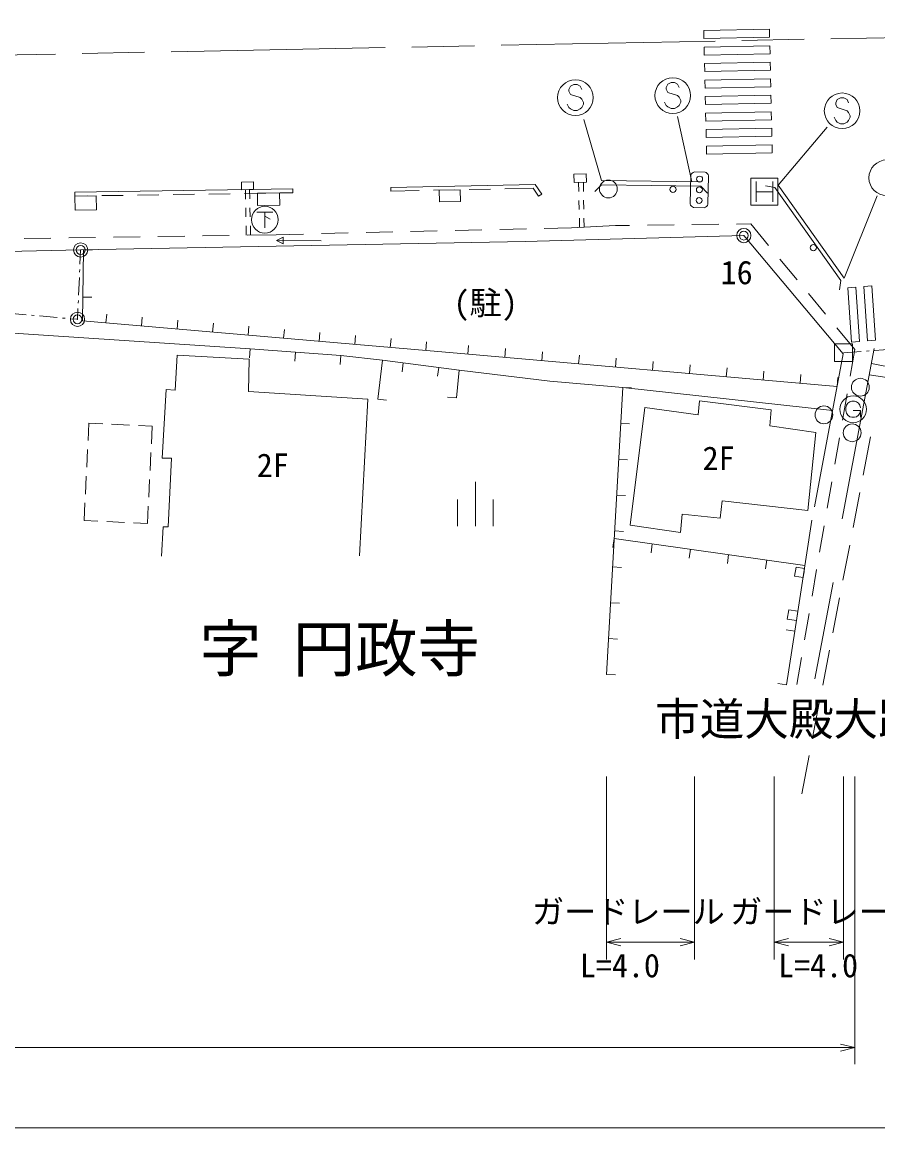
# Model space of a CAD drawing. Units: millimetres, scale not verified. Extents: x 40000 to 680000, y 20000 to 380000.
# Drawn here: x 495972 to 543960, y 205000 to 266979 of the extents above; entities that cross this region are included whole.
import ezdxf
from ezdxf.enums import TextEntityAlignment as Align

# ---------------------------------------------------------------- set-up
doc = ezdxf.new("R2010")
doc.units = ezdxf.units.MM
doc.header["$LTSCALE"] = 1000
doc.header["$PDMODE"] = 32
doc.header["$PDSIZE"] = 500
doc.linetypes.add('CHAIN', pattern=[18.5, 12, -1.5, 3.5, -1.5])
for name, color, linetype, lineweight in [('M-BGD', 7, 'Continuous', 13), ('M-BGD-EXST', 7, 'Continuous', 13), ('M-BMK', 2, 'CHAIN', 13), ('M-BMK-ROW', 30, 'Continuous', 13), ('M-STR-HTXT', 7, 'Continuous', 13), ('M-STR-STRC', 7, 'Continuous', 13), ('M-TTL-BAND', 7, 'Continuous', 13)]:
    doc.layers.add(name, color=color, linetype=linetype, lineweight=lineweight)
doc.layers.add('M-BMK-HTXT', color=7, linetype='Continuous')
doc.styles.add('ＭＳ ゴシック', font='')
doc.styles.get('ＭＳ ゴシック').set_extended_font_data('MS Gothic')

msp = doc.modelspace()

# ---------------------------------------------------------------- linework, layer by layer
at = {"layer": 'M-BGD'}
for p, q in [((526907, 263473), (526725, 263382)), ((527089, 263473), (526907, 263473)), ((527271, 263382), (527089, 263473)), ((532185, 263496), (532094, 263314)), ((532367, 263587), (532185, 263496)), ((532549, 263587), (532367, 263587)), ((532731, 263496), (532549, 263587)), ((532821, 263314), (532731, 263496)), ((526725, 263382), (526634, 263201)), ((526634, 263201), (526634, 263110)), ((526634, 263110), (526725, 262928)), ((526725, 262928), (527271, 262746)), ((527361, 263201), (527271, 263382)), ((532094, 263314), (532094, 263223)), ((532094, 263223), (532185, 263042)), ((532185, 263042), (532731, 262860)), ((532731, 262860), (532821, 262769)), ((526634, 262201), (526543, 262382)), ((526725, 262110), (526634, 262201)), ((527271, 262746), (527361, 262655)), ((527361, 262201), (527271, 262110)), ((527361, 262655), (527452, 262473)), ((527452, 262382), (527361, 262201)), ((527452, 262473), (527452, 262382)), ((532094, 262314), (532003, 262496)), ((532185, 262223), (532094, 262314)), ((532367, 262133), (532185, 262223)), ((532731, 262223), (532549, 262133)), ((532821, 262314), (532731, 262223)), ((532821, 262769), (532912, 262587)), ((532912, 262496), (532821, 262314)), ((532912, 262587), (532912, 262496)), ((541683, 262643), (541592, 262461)), ((541592, 262461), (541592, 262370)), ((541592, 262370), (541683, 262189)), ((541865, 262734), (541683, 262643)), ((541683, 262189), (542229, 262007)), ((542047, 262734), (541865, 262734)), ((542229, 262643), (542047, 262734)), ((542320, 262461), (542229, 262643)), ((526907, 262019), (526725, 262110)), ((527089, 262019), (526907, 262019)), ((527271, 262110), (527089, 262019)), ((532549, 262133), (532367, 262133)), ((541592, 261461), (541501, 261643)), ((542229, 262007), (542320, 261916)), ((542320, 261916), (542411, 261734)), ((542411, 261643), (542320, 261461)), ((542411, 261734), (542411, 261643)), ((541683, 261370), (541592, 261461)), ((541865, 261279), (541683, 261370)), ((542047, 261279), (541865, 261279)), ((542229, 261370), (542047, 261279)), ((542320, 261461), (542229, 261370)), ((534270, 258575), (533670, 258588)), ((527185, 257483), (527173, 257993)), ((527443, 258001), (527452, 257494)), ((528087, 257488), (528467, 257858)), ((528467, 257858), (534039, 257779)), ((528470, 258101), (534043, 258022)), ((533431, 256793), (533466, 258392)), ((534466, 258370), (534431, 256771)), ((536844, 256725), (536844, 258225)), ((536844, 258225), (538344, 258225)), ((537125, 258037), (537125, 256912)), ((538063, 258037), (538063, 256912)), ((538344, 258225), (538344, 256725)), ((538367, 257843), (542071, 252627)), ((498932, 257440), (511157, 257628)), ((498932, 257440), (498936, 257228)), ((498936, 257228), (499649, 257239)), ((500448, 257252), (501648, 257270)), ((502448, 257283), (503648, 257301)), ((504448, 257313), (505648, 257332)), ((506448, 257344), (507648, 257363)), ((508448, 257375), (509647, 257393)), ((508495, 257587), (508504, 257063)), ((508727, 257591), (508740, 257067)), ((510447, 257406), (511160, 257417)), ((511157, 257628), (511160, 257417)), ((516649, 257715), (516653, 257506)), ((516653, 257506), (518246, 257539)), ((519045, 257556), (520245, 257581)), ((521045, 257597), (522245, 257622)), ((523044, 257639), (524637, 257672)), ((524637, 257672), (524933, 257219)), ((524933, 257219), (525108, 257333)), ((534039, 257779), (534409, 257399)), ((537125, 257475), (538063, 257475)), ((537661, 257801), (538184, 257713)), ((538184, 257713), (541888, 252497)), ((527209, 256484), (527197, 256983)), ((527461, 256994), (527470, 256494)), ((538344, 256725), (536844, 256725)), ((508513, 256563), (508522, 256063)), ((508751, 256567), (508763, 256067)), ((527233, 255474), (527221, 255984)), ((527479, 255994), (527489, 255487)), ((533627, 256588), (534227, 256575)), ((508531, 255563), (508541, 255039)), ((508775, 255567), (508787, 255043)), ((522754, 255357), (524253, 255392)), ((525253, 255415), (526786, 255451)), ((526786, 255451), (529237, 255576)), ((529237, 255576), (530033, 255585)), ((531033, 255598), (532533, 255616)), ((533533, 255628), (535033, 255647)), ((536033, 255659), (536829, 255669)), ((536829, 255669), (537830, 254462)), ((496091, 254850), (497590, 254873)), ((498590, 254888), (500090, 254911)), ((501090, 254926), (502590, 254949)), ((503590, 254964), (505090, 254987)), ((506090, 255002), (507589, 255025)), ((508589, 255040), (510223, 255065)), ((510223, 255065), (511757, 255101)), ((510243, 254746), (510620, 254929)), ((512743, 254717), (510243, 254746)), ((510616, 254554), (510243, 254746)), ((510620, 254929), (510616, 254554)), ((512756, 255124), (514256, 255159)), ((515256, 255182), (516755, 255217)), ((517755, 255241), (519255, 255275)), ((520254, 255299), (521754, 255334)), ((499412, 254213), (499912, 254206)), ((538468, 253693), (539426, 252538)), ((541888, 252497), (541800, 251974)), ((540064, 251768), (541022, 250614)), ((499373, 251560), (499873, 251553)), ((500676, 250120), (500719, 250618)), ((502669, 249947), (502712, 250445)), ((504661, 249775), (504704, 250273)), ((506654, 249603), (506697, 250101)), ((508646, 249430), (508690, 249928)), ((541660, 249844), (542661, 248637)), ((493524, 249674), (508764, 248666)), ((510639, 249258), (510682, 249756)), ((512632, 249086), (512675, 249584)), ((514624, 248913), (514667, 249412)), ((516617, 248741), (516660, 249239)), ((508764, 248666), (508727, 248167)), ((508764, 248666), (513843, 248287)), ((518609, 248569), (518652, 249067)), ((520967, 248364), (521010, 248862)), ((523037, 248183), (523080, 248681)), ((541965, 239145), (543756, 248679)), ((542661, 248637), (542400, 247128)), ((511304, 248476), (511266, 247978)), ((513843, 248287), (513806, 247788)), ((513843, 248287), (513806, 247788)), ((513843, 248287), (516189, 248028)), ((525107, 248002), (525151, 248500)), ((527177, 247821), (527221, 248320)), ((529247, 247641), (529291, 248139)), ((531318, 247460), (531361, 247958)), ((517347, 247880), (517283, 247384)), ((519331, 247625), (519267, 247129)), ((533388, 247279), (533431, 247777)), ((535458, 247098), (535501, 247596)), ((537528, 246917), (537572, 247415)), ((539598, 246736), (539642, 247234)), ((541668, 246555), (541712, 247053)), ((528742, 230415), (529649, 246499)), ((529649, 246499), (530149, 246471)), ((529649, 246499), (530149, 246471)), ((542229, 246143), (541973, 244665)), ((515912, 245844), (516408, 245781)), ((520331, 245911), (519834, 245961)), ((499668, 243523), (499716, 244506)), ((499716, 244506), (500494, 244467)), ((500993, 244443), (501992, 244393)), ((502491, 244369), (503269, 244330)), ((503269, 244330), (503220, 243348)), ((529536, 244489), (530035, 244460)), ((541803, 243680), (541547, 242202)), ((543549, 243736), (543135, 241590)), ((499594, 242025), (499643, 243024)), ((503196, 242849), (503146, 241850)), ((529423, 242478), (529922, 242450)), ((499520, 240527), (499569, 241526)), ((503122, 241350), (503072, 240352)), ((521393, 241218), (521393, 238718)), ((541376, 241216), (541121, 239738)), ((542946, 240608), (542568, 238644)), ((499447, 239046), (499495, 240028)), ((520393, 240218), (520393, 238718)), ((522393, 240218), (522393, 238718)), ((529309, 240468), (529808, 240440)), ((503048, 239852), (502999, 238870)), ((500224, 239007), (499447, 239046)), ((501722, 238933), (500724, 238983)), ((502999, 238870), (502222, 238909)), ((540254, 239054), (539305, 232841)), ((540950, 238753), (540694, 237275)), ((529172, 238035), (529102, 237540)), ((529172, 238035), (539868, 236530)), ((529196, 238457), (529695, 238429)), ((531311, 237734), (531242, 237239)), ((533450, 237433), (533381, 236938)), ((542378, 237662), (542000, 235699)), ((535590, 237132), (535520, 236637)), ((537729, 236831), (537659, 236336)), ((529082, 236447), (529582, 236419)), ((539868, 236530), (539799, 236035)), ((539868, 236530), (539799, 236035)), ((540524, 236290), (540268, 234812)), ((540417, 230173), (541458, 235569)), ((528969, 234436), (529468, 234408)), ((541811, 234717), (541432, 232753)), ((540097, 233826), (539842, 232348)), ((528856, 232426), (529355, 232398)), ((539305, 232841), (538810, 232917)), ((539305, 232841), (538843, 229832)), ((539671, 231363), (539410, 229854)), ((541243, 231771), (540865, 229807)), ((528742, 230415), (529241, 230387)), ((538843, 229832), (538348, 229908)), ((538843, 229832), (538348, 229908)), ((540675, 228825), (540297, 226861)), ((540108, 225879), (539694, 223733))]:
    msp.add_line(p, q, dxfattribs=at)
for points in [[(526926, 257986), (527615, 258006), (527601, 258475), (526912, 258455)], [(508278, 257584), (508952, 257594), (508945, 258023), (508271, 258013)], [(500133, 257247), (498936, 257228), (498948, 256441), (500145, 256459)], [(509169, 257386), (510412, 257405), (510422, 256720), (509179, 256701)], [(519357, 257562), (520541, 257587), (520555, 256921), (519371, 256897)], [(540477, 243969), (540039, 239610), (535231, 240138), (535124, 239183), (532989, 239408), (532888, 238374), (530068, 238790), (530886, 245373), (533885, 244969), (533953, 245744), (537975, 245250), (537907, 244351)], [(539841, 236354), (539764, 235846), (539292, 235918), (539370, 236426)], [(539475, 233957), (539395, 233430), (538879, 233509), (538960, 234035)]]:
    msp.add_lwpolyline(points, close=True, dxfattribs=at)
for points in [[(516649, 257715), (524749, 257884), (525108, 257333)], [(460354, 253348), (472550, 253596), (486081, 253923), (499254, 254210), (524179, 254678), (536441, 255016), (542012, 248386), (540401, 239805)], [(541668, 246555), (519932, 248455), (499354, 250234), (499412, 254213)], [(503798, 237036), (503887, 238688), (504157, 238688), (504348, 242530), (503820, 242530), (504048, 246380), (504550, 246357), (504668, 248314), (508700, 248080), (508663, 246275), (515367, 245837), (514889, 237069)], [(515912, 245844), (516189, 248028), (520489, 247477), (520331, 245911)], [(520489, 247477), (525571, 246847), (529649, 246499), (541415, 245203)], [(543597, 247836), (546446, 247292), (546382, 246769), (543480, 247212)]]:
    msp.add_lwpolyline(points, dxfattribs=at)
for centre, radius in [((526998, 262746), 1000), ((532458, 262860), 1000), ((541956, 262007), 1000), ((544458, 258253), 1000), ((528848, 257626), 500), ((533962, 258181), 167), ((532464, 257601), 175), ((533949, 257581), 167), ((533935, 256982), 167), ((540337, 254336), 175), ((542978, 246513), 500), ((540933, 244967), 500), ((542517, 243962), 500)]:
    msp.add_circle(centre, radius, dxfattribs=at)
for centre, radius, start, end in [((533759, 258291), 310, 106.56498, 160.92611), ((534175, 258288), 302, 15.87115, 71.61994), ((533734, 256887), 318, 197.31578, 250.17532), ((534130, 256881), 320, 287.54213, 339.94896)]:
    msp.add_arc(centre, radius, start, end, dxfattribs=at)
at = {"layer": 'M-BGD-EXST'}
for p, q in [((509133, 256318), (510033, 256318)), ((509583, 256318), (509583, 255455)), ((509583, 256093), (509883, 255943)), ((542198, 245502), (542161, 245352)), ((542273, 245614), (542198, 245502)), ((542386, 245689), (542273, 245614)), ((542498, 245727), (542386, 245689)), ((542648, 245727), (542498, 245727)), ((542761, 245689), (542648, 245727)), ((542873, 245614), (542761, 245689)), ((542948, 245502), (542873, 245614)), ((542986, 245352), (542948, 245502)), ((542161, 245352), (542161, 245202)), ((542161, 245202), (542198, 245052)), ((542198, 245052), (542273, 244939)), ((542273, 244939), (542386, 244864)), ((542386, 244864), (542498, 244827)), ((542498, 244827), (542648, 244827)), ((542573, 245202), (542986, 245202)), ((542648, 244827), (542761, 244864)), ((542761, 244864), (542873, 244939)), ((542873, 244939), (542948, 245052)), ((542948, 245052), (542986, 245202)), ((542986, 245202), (542986, 244827))]:
    msp.add_line(p, q, dxfattribs=at)
for centre in [(509583, 255905), (542573, 245277)]:
    msp.add_circle(centre, 750, dxfattribs=at)
at = {"layer": 'M-BMK'}
msp.add_lwpolyline([(69364, 292158), (133505, 283404), (168173, 278674), (191695, 275537), (214382, 272562), (235120, 270208), (258504, 267569), (267578, 266741), (289412, 264896), (309445, 263686), (327321, 262933), (348186, 262506), (367535, 262566), (391997, 263008), (424208, 263664), (450685, 264212), (467318, 264594), (485838, 264954), (567692, 266562)], dxfattribs=at)
at = {"layer": 'M-BMK-ROW'}
for p, q in [((499218, 253420), (499254, 254210)), ((499198, 252970), (499205, 253120)), ((499139, 251672), (499184, 252671)), ((499119, 251222), (499126, 251372)), ((495196, 250661), (496192, 250574)), ((496491, 250547), (496641, 250534)), ((496940, 250508), (497936, 250420)), ((499078, 250320), (499105, 250922)), ((498235, 250394), (498384, 250381)), ((498683, 250355), (499078, 250320)), ((542532, 248950), (541532, 248950)), ((541532, 248950), (541532, 247950)), ((542532, 247950), (542532, 248950)), ((543328, 248542), (543478, 248553)), ((543777, 248574), (544775, 248645)), ((541532, 247950), (542532, 247950)), ((542032, 248450), (543029, 248521))]:
    msp.add_line(p, q, dxfattribs=at)
for centre in [(536441, 255016), (499254, 254210), (499078, 250320)]:
    msp.add_circle(centre, 400, dxfattribs=at)
for p in [(536441, 255016), (499254, 254210), (499078, 250320)]:
    msp.add_point(p, dxfattribs=at)
at = {"layer": 'M-STR-HTXT'}
for p, q in [((532723, 261689), (533532, 258030)), ((527465, 261512), (528470, 258101)), ((538367, 257843), (541109, 261082)), ((543915, 257240), (542071, 252627)), ((528744, 224697), (528744, 214444)), ((533675, 224697), (533675, 214444)), ((538138, 224697), (538138, 214444)), ((542029, 224697), (542029, 214444)), ((542660, 224697), (542660, 208577)), ((528744, 215409), (529544, 215609)), ((533675, 215409), (528744, 215409)), ((528744, 215409), (529544, 215209)), ((533675, 215409), (532875, 215609)), ((533675, 215409), (532875, 215209)), ((538138, 215409), (538938, 215609)), ((542029, 215409), (538138, 215409)), ((538138, 215409), (538938, 215209)), ((542029, 215409), (541229, 215609)), ((542029, 215409), (541229, 215209)), ((542660, 209499), (180283, 209499)), ((542660, 209499), (541860, 209699)), ((542660, 209499), (541860, 209299))]:
    msp.add_line(p, q, dxfattribs=at)
at = {"layer": 'M-STR-STRC'}
for points in [[(534196, 266506), (537879, 266581), (537889, 266131), (534206, 266056)], [(534217, 265581), (537900, 265656), (537910, 265206), (534227, 265131)], [(534238, 264655), (537921, 264730), (537931, 264280), (534248, 264206)], [(534259, 263730), (537942, 263805), (537952, 263355), (534269, 263280)], [(534280, 262805), (537963, 262880), (537973, 262430), (534290, 262355)], [(534301, 261880), (537984, 261954), (537994, 261504), (534311, 261430)], [(534322, 260954), (538005, 261029), (538015, 260579), (534332, 260504)], [(534343, 260029), (538026, 260104), (538036, 259654), (534353, 259579)], [(542280, 252083), (542477, 249033), (542925, 249072), (542729, 252122)], [(543180, 252161), (543377, 249111), (543826, 249149), (543629, 252199)]]:
    msp.add_lwpolyline(points, close=True, dxfattribs=at)
at = {"layer": 'M-TTL-BAND'}
msp.add_line((40000, 205000), (579000, 205000), dxfattribs=at)

# ---------------------------------------------------------------- texts
at = {"layer": 'M-BGD', "style": 'ＭＳ ゴシック'}
for s, p in [('(駐)', (521964, 251239)), ('2F', (535028, 242535)), ('2F', (510027, 242141))]:
    msp.add_text(s, height=1320, dxfattribs=at).set_placement(p, align=Align.MIDDLE_CENTER)
at = {"layer": 'M-BMK-HTXT', "style": 'ＭＳ ゴシック'}
for s, height, p in [('16', 1320, (536041, 251891)), ('市道大殿大路野田線', 1833, (542720, 226448))]:
    msp.add_text(s, height=height, dxfattribs=at).set_placement(p, align=Align.BOTTOM_CENTER)
msp.add_text('字 円政寺', height=2566, dxfattribs=at).set_placement((513776, 231864), align=Align.MIDDLE_CENTER)
at = {"layer": 'M-STR-HTXT', "style": 'ＭＳ ゴシック'}
for s, p in [('ガードレール', (529968, 216064)), ('ガードレール', (541079, 216064)), ('L=4.0', (529493, 213045)), ('L=4.0', (540604, 213045))]:
    msp.add_text(s, height=1320, dxfattribs=at).set_placement(p, align=Align.BOTTOM_CENTER)

doc.saveas('drawing.dxf')
